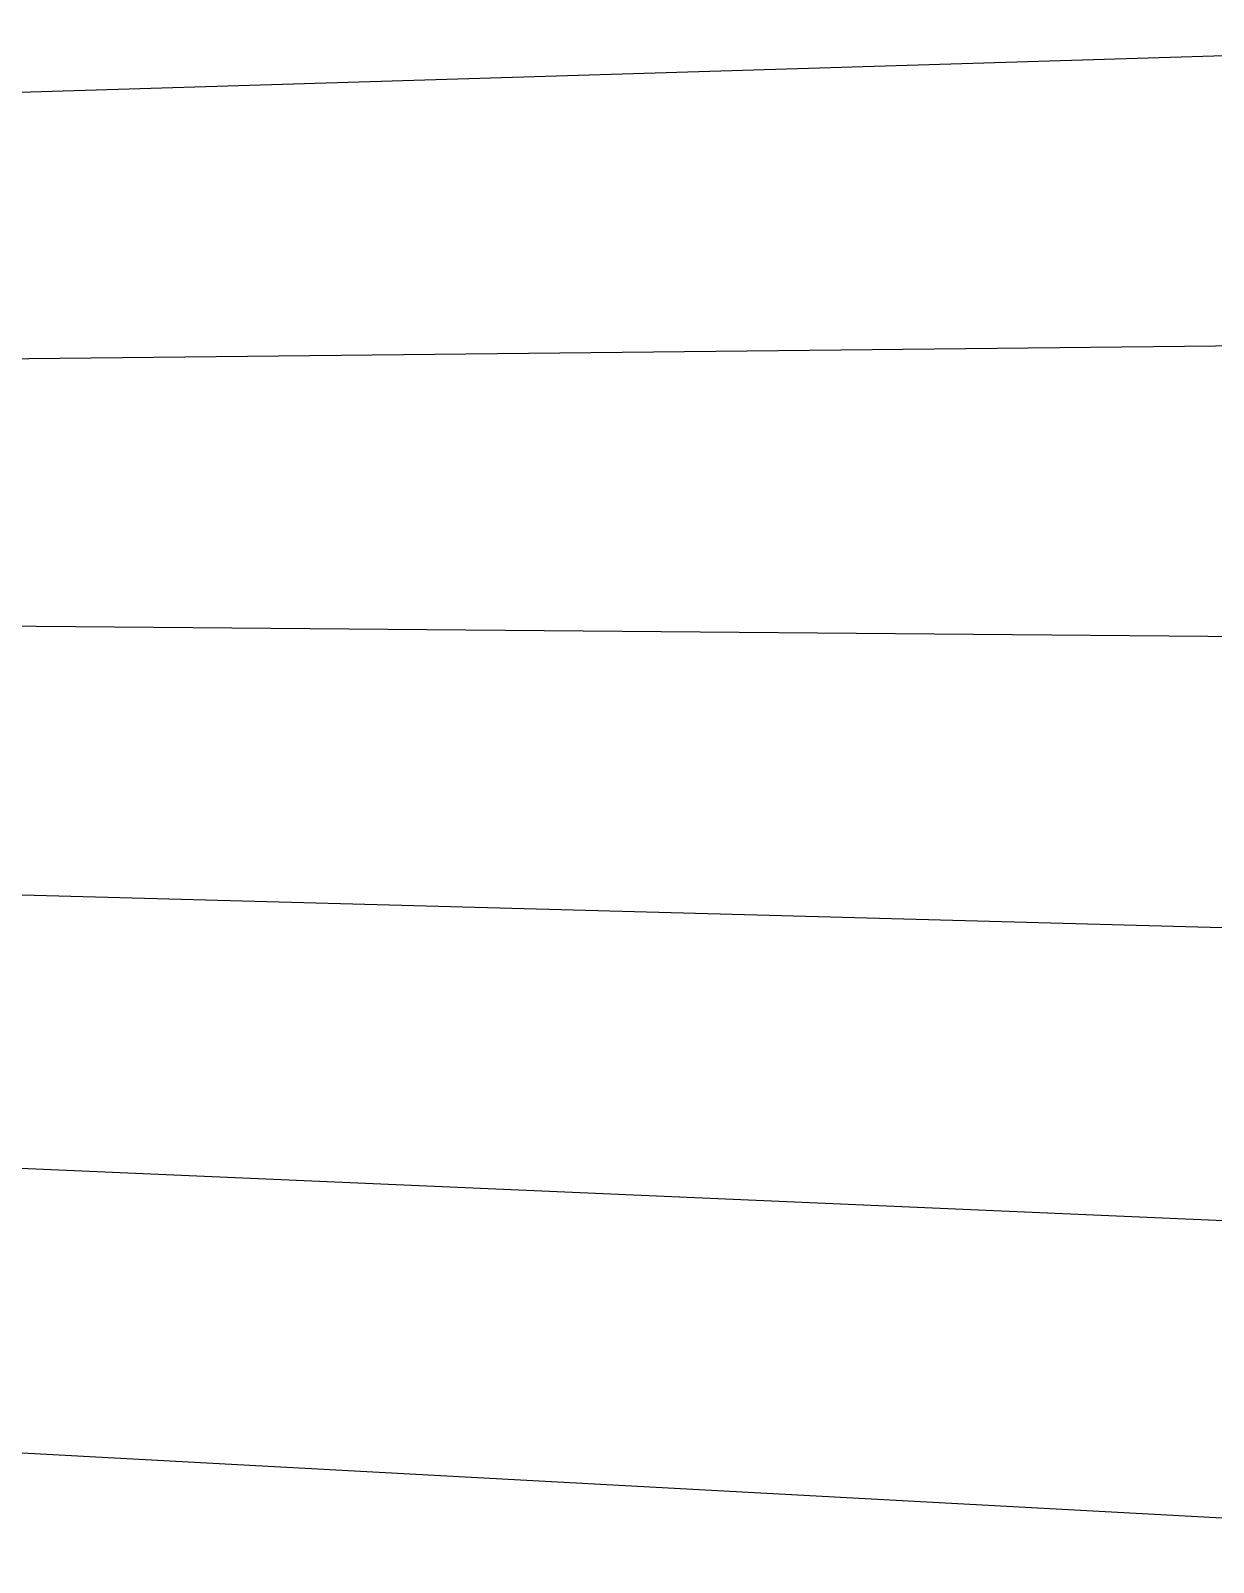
# Model space of a CAD drawing. Extents: x -8646 to 178477, y -34077 to 43180.
# Drawn here: x 154855 to 166435, y -3142 to 11858 of the extents above; entities that cross this region are included whole.
import ezdxf

# ---------------------------------------------------------------- set-up
doc = ezdxf.new("R2010")
doc.units = 0
doc.header["$MEASUREMENT"] = 0
doc.layers.add('08-connection.roosters', color=7, linetype='CONTINUOUS')

msp = doc.modelspace()

# ---------------------------------------------------------------- linework, layer by layer
at = {"layer": '08-connection.roosters'}
for p, q in [((-2813, 6458, 608), (174527, 11858)), ((-1404, 6963, 580), (174527, 8858)), ((1705, 7567, 619), (174527, 2858)), ((89, 7349, 572), (174527, 5858)), ((3312, 7304, 581), (174527, -142)), ((4519, 6090, 542), (174527, -3142))]:
    msp.add_line(p, q, dxfattribs=at)

doc.saveas('drawing.dxf')
